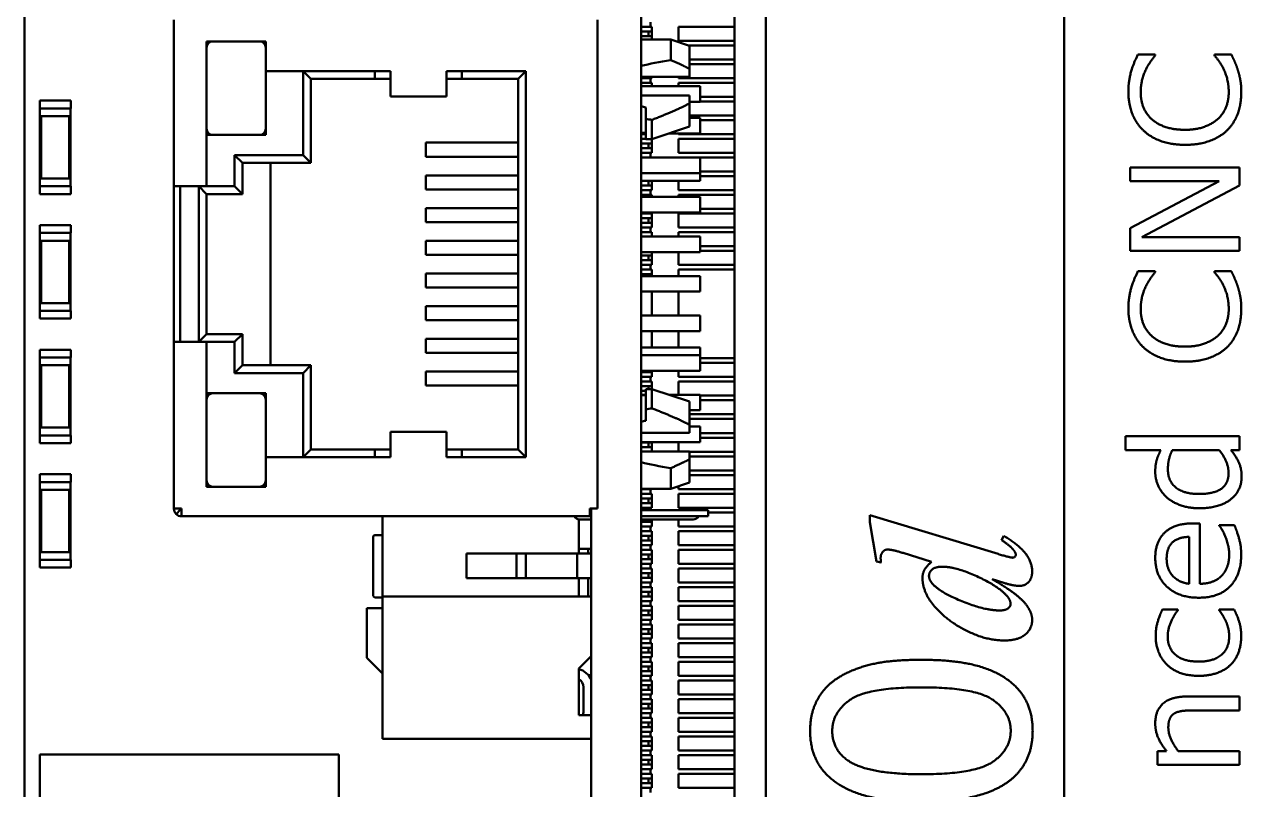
# Model space of a CAD drawing. Header units: millimetres. Extents: x 3118 to 4801, y 919 to 1849.
# Drawn here: x 3313.46 to 3352.54, y 1572.4 to 1596.98 of the extents above; entities that cross this region are included whole.
import ezdxf

# ---------------------------------------------------------------- set-up
doc = ezdxf.new("R2010")
doc.units = ezdxf.units.MM
doc.header["$LTSCALE"] = 1.8
doc.layers.add('외형선(ISO)', color=7, linetype='Continuous', lineweight=50)

msp = doc.modelspace()

# ---------------------------------------------------------------- linework, layer by layer
at = {"layer": '외형선(ISO)'}
for p, q in [((3336.26, 1642.327), (3336.26, 1548.727)), ((3333.26, 1640.527), (3333.26, 1550.527)), ((3313.46, 1639.527), (3313.46, 1551.527)), ((3337.26, 1639.227), (3337.26, 1551.827)), ((3346.845, 1551.827), (3346.845, 1639.227)), ((3318.26, 1597.127), (3318.26, 1591.777)), ((3331.86, 1597.127), (3331.86, 1581.427)), ((3333.56, 1596.902), (3333.26, 1596.902)), ((3333.56, 1597.052), (3333.56, 1596.902)), ((3333.61, 1596.902), (3333.56, 1596.902)), ((3333.61, 1596.902), (3333.61, 1596.492)), ((3334.46, 1596.902), (3334.46, 1596.452)), ((3336.26, 1596.902), (3334.46, 1596.902)), ((3333.498, 1596.752), (3333.26, 1596.752)), ((3333.498, 1596.602), (3333.26, 1596.602)), ((3334.21, 1596.492), (3333.26, 1596.492)), ((3333.61, 1596.752), (3333.498, 1596.752)), ((3333.498, 1596.752), (3333.498, 1596.602)), ((3333.61, 1596.602), (3333.498, 1596.602)), ((3334.21, 1595.831), (3334.21, 1596.492)), ((3334.81, 1596.292), (3334.21, 1596.492)), ((3319.31, 1591.777), (3319.31, 1596.427)), ((3319.31, 1596.427), (3321.21, 1596.427)), ((3321.21, 1596.427), (3321.21, 1595.477)), ((3336.26, 1596.452), (3334.46, 1596.452)), ((3336.26, 1596.302), (3334.78, 1596.302)), ((3334.81, 1595.548), (3334.81, 1596.292)), ((3336.26, 1595.852), (3334.81, 1595.852)), ((3349.764, 1596.01), (3349.213, 1596.01)), ((3349.764, 1595.976), (3349.764, 1596.01)), ((3351.667, 1596.01), (3351.667, 1595.976)), ((3352.213, 1596.01), (3351.667, 1596.01)), ((3325.21, 1595.477), (3321.21, 1595.477)), ((3321.21, 1593.427), (3321.21, 1595.477)), ((3322.41, 1592.777), (3322.41, 1595.477)), ((3322.66, 1595.227), (3322.41, 1595.477)), ((3324.71, 1595.477), (3324.71, 1595.227)), ((3325.21, 1595.231), (3325.21, 1595.477)), ((3329.56, 1595.477), (3327.01, 1595.477)), ((3327.01, 1595.231), (3327.01, 1595.477)), ((3327.51, 1595.227), (3327.51, 1595.477)), ((3329.31, 1595.227), (3329.56, 1595.477)), ((3329.56, 1583.077), (3329.56, 1595.477)), ((3336.26, 1595.702), (3334.81, 1595.702)), ((3334.81, 1595.548), (3334.81, 1595.292)), ((3324.71, 1595.227), (3322.66, 1595.227)), ((3322.66, 1595.227), (3322.66, 1592.527)), ((3324.71, 1595.227), (3325.21, 1595.227)), ((3325.21, 1595.231), (3325.21, 1594.668)), ((3327.01, 1595.231), (3327.01, 1594.668)), ((3327.01, 1595.227), (3327.51, 1595.227)), ((3329.31, 1595.227), (3327.51, 1595.227)), ((3329.31, 1583.327), (3329.31, 1595.227)), ((3333.26, 1595.292), (3334.81, 1595.292)), ((3333.56, 1595.252), (3333.26, 1595.252)), ((3333.56, 1595.102), (3333.26, 1595.102)), ((3335.16, 1594.992), (3333.26, 1594.992)), ((3333.61, 1595.252), (3333.56, 1595.252)), ((3333.56, 1595.252), (3333.56, 1595.102)), ((3333.61, 1595.102), (3333.56, 1595.102)), ((3333.61, 1595.292), (3333.61, 1595.252)), ((3333.61, 1595.102), (3333.61, 1594.992)), ((3334.46, 1595.292), (3334.46, 1595.252)), ((3336.26, 1595.252), (3334.46, 1595.252)), ((3334.46, 1595.102), (3334.46, 1594.992)), ((3336.26, 1595.102), (3334.46, 1595.102)), ((3335.16, 1594.492), (3335.16, 1594.992)), ((3325.21, 1594.661), (3325.21, 1594.668)), ((3325.21, 1594.661), (3327.01, 1594.661)), ((3327.01, 1594.661), (3327.01, 1594.668)), ((3334.81, 1594.692), (3333.26, 1594.692)), ((3334.81, 1594.692), (3334.81, 1594.436)), ((3336.26, 1594.652), (3335.16, 1594.652)), ((3314.947, 1594.527), (3313.952, 1594.527)), ((3313.952, 1594.527), (3313.952, 1594.277)), ((3313.952, 1594.277), (3314.947, 1594.277)), ((3313.96, 1594.277), (3313.96, 1591.777)), ((3314.94, 1594.277), (3314.94, 1591.777)), ((3314.947, 1594.527), (3314.947, 1594.277)), ((3333.41, 1593.939), (3333.41, 1594.308)), ((3335.16, 1594.492), (3334.81, 1594.492)), ((3334.81, 1593.692), (3334.81, 1594.436)), ((3336.26, 1594.502), (3335.16, 1594.502)), ((3314, 1594.027), (3314.9, 1594.027)), ((3314, 1593.277), (3314, 1594.027)), ((3314.9, 1593.277), (3314.9, 1594.027)), ((3333.41, 1593.939), (3333.41, 1593.292)), ((3333.61, 1593.911), (3333.61, 1593.292)), ((3336.26, 1594.052), (3334.81, 1594.052)), ((3335.16, 1593.972), (3334.81, 1593.972)), ((3335.16, 1593.972), (3335.16, 1593.472)), ((3336.26, 1593.902), (3335.16, 1593.902)), ((3319.31, 1593.427), (3321.21, 1593.427)), ((3333.41, 1593.492), (3333.26, 1593.492)), ((3333.41, 1593.472), (3333.26, 1593.472)), ((3333.41, 1593.452), (3333.26, 1593.452)), ((3334.81, 1593.692), (3333.61, 1593.292)), ((3335.16, 1593.472), (3334.15, 1593.472)), ((3334.46, 1593.472), (3334.46, 1593.452)), ((3336.26, 1593.452), (3334.46, 1593.452)), ((3314, 1593.277), (3314, 1592.777)), ((3314.9, 1593.277), (3314.9, 1592.777)), ((3326.352, 1593.177), (3326.352, 1592.727)), ((3328.977, 1593.177), (3326.352, 1593.177)), ((3328.977, 1593.177), (3329.31, 1593.177)), ((3333.41, 1593.302), (3333.26, 1593.302)), ((3333.498, 1593.152), (3333.26, 1593.152)), ((3333.498, 1593.002), (3333.26, 1593.002)), ((3333.61, 1593.292), (3333.41, 1593.292)), ((3333.61, 1593.152), (3333.498, 1593.152)), ((3333.498, 1593.152), (3333.498, 1593.002)), ((3333.61, 1593.002), (3333.498, 1593.002)), ((3333.61, 1593.292), (3333.61, 1592.852)), ((3334.46, 1593.302), (3334.46, 1592.852)), ((3336.26, 1593.302), (3334.46, 1593.302)), ((3314, 1592.027), (3314, 1592.777)), ((3314.9, 1592.027), (3314.9, 1592.777)), ((3320.21, 1591.777), (3320.21, 1592.777)), ((3320.21, 1592.777), (3322.41, 1592.777)), ((3320.21, 1592.777), (3320.46, 1592.527)), ((3322.66, 1592.527), (3322.41, 1592.777)), ((3328.977, 1592.727), (3326.352, 1592.727)), ((3328.977, 1592.727), (3329.31, 1592.727)), ((3333.56, 1592.852), (3333.26, 1592.852)), ((3335.16, 1592.702), (3333.26, 1592.702)), ((3333.61, 1592.852), (3333.56, 1592.852)), ((3333.56, 1592.852), (3333.56, 1592.702)), ((3336.26, 1592.852), (3334.46, 1592.852)), ((3336.26, 1592.702), (3335.16, 1592.702)), ((3335.16, 1592.702), (3335.16, 1592.202)), ((3322.66, 1592.527), (3320.46, 1592.527)), ((3320.46, 1592.527), (3320.46, 1591.527)), ((3321.36, 1592.527), (3321.36, 1586.027)), ((3335.16, 1592.202), (3333.26, 1592.202)), ((3336.26, 1592.252), (3335.16, 1592.252)), ((3335.16, 1591.952), (3335.16, 1592.202)), ((3348.967, 1592.376), (3348.967, 1591.942)), ((3352.467, 1592.376), (3348.967, 1592.376)), ((3352.467, 1591.802), (3352.467, 1592.376)), ((3314, 1592.027), (3314.9, 1592.027)), ((3326.352, 1592.127), (3326.352, 1591.677)), ((3328.977, 1592.127), (3326.352, 1592.127)), ((3328.977, 1592.127), (3329.31, 1592.127)), ((3335.16, 1591.952), (3333.26, 1591.952)), ((3333.498, 1591.802), (3333.26, 1591.802)), ((3333.498, 1591.952), (3333.498, 1591.802)), ((3333.61, 1591.802), (3333.498, 1591.802)), ((3333.61, 1591.952), (3333.61, 1591.652)), ((3334.46, 1591.952), (3334.46, 1591.652)), ((3336.26, 1592.102), (3335.16, 1592.102)), ((3351.824, 1591.942), (3348.967, 1590.427)), ((3348.967, 1591.942), (3351.824, 1591.942)), ((3349.336, 1590.142), (3352.467, 1591.802)), ((3314.947, 1591.777), (3313.952, 1591.777)), ((3313.952, 1591.777), (3313.952, 1591.527)), ((3313.952, 1591.527), (3314.947, 1591.527)), ((3314.947, 1591.777), (3314.947, 1591.527)), ((3318.26, 1591.777), (3318.26, 1586.777)), ((3318.51, 1591.777), (3318.26, 1591.777)), ((3318.46, 1591.777), (3318.46, 1586.777)), ((3318.46, 1586.777), (3318.46, 1591.777)), ((3319.31, 1591.777), (3318.51, 1591.777)), ((3319.06, 1586.777), (3319.06, 1591.777)), ((3319.06, 1591.777), (3319.31, 1591.527)), ((3319.31, 1591.777), (3320.21, 1591.777)), ((3320.46, 1591.527), (3319.31, 1591.527)), ((3319.31, 1591.527), (3319.31, 1587.027)), ((3320.21, 1591.777), (3320.46, 1591.527)), ((3328.977, 1591.677), (3326.352, 1591.677)), ((3328.977, 1591.677), (3329.31, 1591.677)), ((3333.56, 1591.652), (3333.26, 1591.652)), ((3333.56, 1591.502), (3333.26, 1591.502)), ((3335.16, 1591.432), (3333.26, 1591.432)), ((3333.61, 1591.652), (3333.56, 1591.652)), ((3333.56, 1591.652), (3333.56, 1591.502)), ((3333.61, 1591.502), (3333.56, 1591.502)), ((3333.61, 1591.502), (3333.61, 1591.432)), ((3336.26, 1591.652), (3334.46, 1591.652)), ((3334.46, 1591.502), (3334.46, 1591.432)), ((3336.26, 1591.502), (3334.46, 1591.502)), ((3335.16, 1591.432), (3335.16, 1590.932)), ((3326.352, 1591.077), (3326.352, 1590.627)), ((3328.977, 1591.077), (3326.352, 1591.077)), ((3328.977, 1591.077), (3329.31, 1591.077)), ((3336.26, 1591.052), (3335.16, 1591.052)), ((3335.16, 1590.932), (3333.26, 1590.932)), ((3333.56, 1590.902), (3333.26, 1590.902)), ((3333.498, 1590.752), (3333.26, 1590.752)), ((3333.61, 1590.752), (3333.498, 1590.752)), ((3333.498, 1590.752), (3333.498, 1590.602)), ((3333.56, 1590.932), (3333.56, 1590.902)), ((3333.61, 1590.902), (3333.56, 1590.902)), ((3333.61, 1590.902), (3333.61, 1590.452)), ((3334.46, 1590.902), (3334.46, 1590.452)), ((3336.26, 1590.902), (3334.46, 1590.902)), ((3314.947, 1590.527), (3313.952, 1590.527)), ((3313.952, 1590.277), (3313.952, 1590.527)), ((3313.952, 1590.277), (3314.947, 1590.277)), ((3313.96, 1587.777), (3313.96, 1590.277)), ((3314.94, 1587.777), (3314.94, 1590.277)), ((3314.947, 1590.277), (3314.947, 1590.527)), ((3328.977, 1590.627), (3326.352, 1590.627)), ((3328.977, 1590.627), (3329.31, 1590.627)), ((3333.498, 1590.602), (3333.26, 1590.602)), ((3333.56, 1590.452), (3333.26, 1590.452)), ((3333.56, 1590.302), (3333.26, 1590.302)), ((3333.61, 1590.602), (3333.498, 1590.602)), ((3333.61, 1590.452), (3333.56, 1590.452)), ((3333.56, 1590.452), (3333.56, 1590.302)), ((3333.61, 1590.302), (3333.56, 1590.302)), ((3333.61, 1590.302), (3333.61, 1590.162)), ((3336.26, 1590.452), (3334.46, 1590.452)), ((3334.46, 1590.302), (3334.46, 1590.162)), ((3336.26, 1590.302), (3334.46, 1590.302)), ((3348.967, 1590.427), (3348.967, 1589.707)), ((3314.9, 1590.027), (3314, 1590.027)), ((3314, 1590.027), (3314, 1589.277)), ((3314.9, 1590.027), (3314.9, 1589.277)), ((3326.352, 1590.027), (3326.352, 1589.577)), ((3328.977, 1590.027), (3326.352, 1590.027)), ((3328.977, 1590.027), (3329.31, 1590.027)), ((3335.16, 1590.162), (3333.26, 1590.162)), ((3335.16, 1590.162), (3335.16, 1589.662)), ((3336.26, 1589.852), (3335.16, 1589.852)), ((3352.467, 1590.142), (3349.336, 1590.142)), ((3352.467, 1589.707), (3352.467, 1590.142)), ((3328.977, 1589.577), (3326.352, 1589.577)), ((3328.977, 1589.577), (3329.31, 1589.577)), ((3335.16, 1589.662), (3333.26, 1589.662)), ((3333.498, 1589.552), (3333.26, 1589.552)), ((3333.61, 1589.552), (3333.498, 1589.552)), ((3333.498, 1589.552), (3333.498, 1589.402)), ((3333.61, 1589.662), (3333.61, 1589.252)), ((3334.46, 1589.662), (3334.46, 1589.252)), ((3336.26, 1589.702), (3335.16, 1589.702)), ((3348.967, 1589.707), (3352.467, 1589.707)), ((3314, 1588.777), (3314, 1589.277)), ((3314.9, 1588.777), (3314.9, 1589.277)), ((3333.498, 1589.402), (3333.26, 1589.402)), ((3333.56, 1589.252), (3333.26, 1589.252)), ((3333.56, 1589.102), (3333.26, 1589.102)), ((3333.61, 1589.402), (3333.498, 1589.402)), ((3333.61, 1589.252), (3333.56, 1589.252)), ((3333.56, 1589.252), (3333.56, 1589.102)), ((3333.61, 1589.102), (3333.56, 1589.102)), ((3333.61, 1589.102), (3333.61, 1588.892)), ((3336.26, 1589.252), (3334.46, 1589.252)), ((3334.46, 1589.102), (3334.46, 1588.892)), ((3336.26, 1589.102), (3334.46, 1589.102)), ((3314, 1588.777), (3314, 1588.027)), ((3314.9, 1588.777), (3314.9, 1588.027)), ((3326.352, 1588.977), (3328.977, 1588.977)), ((3326.352, 1588.977), (3326.352, 1588.527)), ((3329.31, 1588.977), (3328.977, 1588.977)), ((3333.498, 1588.952), (3333.26, 1588.952)), ((3335.16, 1588.892), (3333.26, 1588.892)), ((3333.61, 1588.952), (3333.498, 1588.952)), ((3333.498, 1588.952), (3333.498, 1588.892)), ((3335.16, 1588.892), (3335.16, 1588.392)), ((3349.764, 1589.047), (3349.213, 1589.047)), ((3349.764, 1589.013), (3349.764, 1589.047)), ((3351.667, 1589.047), (3351.667, 1589.013)), ((3352.213, 1589.047), (3351.667, 1589.047)), ((3326.352, 1588.527), (3328.977, 1588.527)), ((3329.31, 1588.527), (3328.977, 1588.527)), ((3335.16, 1588.392), (3333.26, 1588.392)), ((3333.61, 1588.392), (3333.61, 1587.622)), ((3334.46, 1588.392), (3334.46, 1587.622)), ((3314.9, 1588.027), (3314, 1588.027)), ((3326.352, 1587.927), (3328.977, 1587.927)), ((3326.352, 1587.927), (3326.352, 1587.477)), ((3329.31, 1587.927), (3328.977, 1587.927)), ((3314.947, 1587.777), (3313.952, 1587.777)), ((3313.952, 1587.527), (3313.952, 1587.777)), ((3313.952, 1587.527), (3314.947, 1587.527)), ((3314.947, 1587.527), (3314.947, 1587.777)), ((3335.16, 1587.622), (3333.26, 1587.622)), ((3335.16, 1587.622), (3335.16, 1587.122)), ((3326.352, 1587.477), (3328.977, 1587.477)), ((3329.31, 1587.477), (3328.977, 1587.477)), ((3335.16, 1587.122), (3333.26, 1587.122)), ((3333.61, 1587.122), (3333.61, 1586.602)), ((3334.46, 1587.122), (3334.46, 1586.602)), ((3318.26, 1586.777), (3318.51, 1586.777)), ((3318.26, 1586.777), (3318.26, 1581.427)), ((3318.51, 1586.777), (3319.31, 1586.777)), ((3319.06, 1586.777), (3319.31, 1587.027)), ((3319.31, 1587.027), (3320.46, 1587.027)), ((3319.31, 1586.777), (3319.31, 1582.127)), ((3320.21, 1586.777), (3319.31, 1586.777)), ((3320.21, 1586.777), (3320.46, 1587.027)), ((3320.21, 1585.777), (3320.21, 1586.777)), ((3320.46, 1587.027), (3320.46, 1586.027)), ((3326.352, 1586.877), (3326.352, 1586.427)), ((3326.352, 1586.877), (3328.977, 1586.877)), ((3329.31, 1586.877), (3328.977, 1586.877)), ((3314.947, 1586.527), (3313.952, 1586.527)), ((3313.952, 1586.277), (3313.952, 1586.527)), ((3314.947, 1586.277), (3314.947, 1586.527)), ((3326.352, 1586.427), (3328.977, 1586.427)), ((3329.31, 1586.427), (3328.977, 1586.427)), ((3335.16, 1586.602), (3333.26, 1586.602)), ((3335.16, 1586.352), (3333.26, 1586.352)), ((3335.16, 1586.602), (3335.16, 1586.352)), ((3335.16, 1586.352), (3335.16, 1585.852)), ((3313.952, 1586.277), (3314.947, 1586.277)), ((3313.96, 1583.777), (3313.96, 1586.277)), ((3314.9, 1586.027), (3314, 1586.027)), ((3314, 1586.027), (3314, 1585.277)), ((3314.9, 1586.027), (3314.9, 1585.277)), ((3314.94, 1583.777), (3314.94, 1586.277)), ((3320.21, 1585.777), (3320.46, 1586.027)), ((3320.46, 1586.027), (3322.66, 1586.027)), ((3322.66, 1586.027), (3322.41, 1585.777)), ((3322.66, 1586.027), (3322.66, 1583.327)), ((3336.26, 1586.252), (3335.16, 1586.252)), ((3336.26, 1586.102), (3335.16, 1586.102)), ((3322.41, 1585.777), (3320.21, 1585.777)), ((3322.41, 1583.077), (3322.41, 1585.777)), ((3326.352, 1585.827), (3326.352, 1585.377)), ((3326.352, 1585.827), (3328.977, 1585.827)), ((3329.31, 1585.827), (3328.977, 1585.827)), ((3335.16, 1585.852), (3333.26, 1585.852)), ((3333.498, 1585.802), (3333.26, 1585.802)), ((3333.56, 1585.652), (3333.26, 1585.652)), ((3333.498, 1585.852), (3333.498, 1585.802)), ((3333.61, 1585.802), (3333.498, 1585.802)), ((3333.61, 1585.652), (3333.56, 1585.652)), ((3333.56, 1585.652), (3333.56, 1585.502)), ((3333.61, 1585.852), (3333.61, 1585.652)), ((3334.46, 1585.852), (3334.46, 1585.652)), ((3336.26, 1585.652), (3334.46, 1585.652)), ((3314, 1584.777), (3314, 1585.277)), ((3314.9, 1584.777), (3314.9, 1585.277)), ((3326.352, 1585.377), (3328.977, 1585.377)), ((3329.31, 1585.377), (3328.977, 1585.377)), ((3333.56, 1585.502), (3333.26, 1585.502)), ((3333.498, 1585.352), (3333.26, 1585.352)), ((3333.41, 1585.202), (3333.26, 1585.202)), ((3333.41, 1584.615), (3333.41, 1585.262)), ((3333.41, 1585.262), (3333.61, 1585.262)), ((3333.61, 1585.352), (3333.498, 1585.352)), ((3333.498, 1585.352), (3333.498, 1585.262)), ((3333.61, 1585.502), (3333.56, 1585.502)), ((3333.61, 1585.502), (3333.61, 1585.262)), ((3333.61, 1584.643), (3333.61, 1585.262)), ((3334.81, 1584.862), (3333.61, 1585.262)), ((3334.46, 1585.502), (3334.46, 1585.082)), ((3336.26, 1585.502), (3334.46, 1585.502)), ((3314, 1584.777), (3314, 1584.027)), ((3314.9, 1584.777), (3314.9, 1584.027)), ((3319.31, 1585.127), (3321.21, 1585.127)), ((3321.21, 1585.127), (3321.21, 1583.077)), ((3333.41, 1585.082), (3333.26, 1585.082)), ((3333.41, 1585.062), (3333.26, 1585.062)), ((3335.16, 1585.082), (3334.15, 1585.082)), ((3334.81, 1584.862), (3334.81, 1584.118)), ((3335.16, 1585.082), (3335.16, 1584.582)), ((3336.26, 1585.052), (3335.16, 1585.052)), ((3336.26, 1584.902), (3335.16, 1584.902)), ((3333.41, 1584.615), (3333.41, 1584.247)), ((3335.16, 1584.582), (3334.81, 1584.582)), ((3336.26, 1584.452), (3334.81, 1584.452)), ((3314.9, 1584.027), (3314, 1584.027)), ((3336.26, 1584.302), (3334.81, 1584.302)), ((3334.81, 1583.862), (3334.81, 1584.118)), ((3335.16, 1584.062), (3334.81, 1584.062)), ((3335.16, 1584.062), (3335.16, 1583.562)), ((3314.947, 1583.777), (3313.952, 1583.777)), ((3313.952, 1583.527), (3313.952, 1583.777)), ((3314.947, 1583.527), (3314.947, 1583.777)), ((3325.21, 1583.886), (3325.21, 1583.894)), ((3325.21, 1583.894), (3327.01, 1583.894)), ((3325.21, 1583.886), (3325.21, 1583.323)), ((3327.01, 1583.886), (3327.01, 1583.894)), ((3327.01, 1583.886), (3327.01, 1583.323)), ((3333.26, 1583.862), (3334.81, 1583.862)), ((3336.26, 1583.852), (3335.16, 1583.852)), ((3336.26, 1583.702), (3335.16, 1583.702)), ((3348.81, 1583.747), (3348.81, 1583.304)), ((3352.467, 1583.747), (3348.81, 1583.747)), ((3352.467, 1583.304), (3352.467, 1583.747)), ((3313.952, 1583.527), (3314.947, 1583.527)), ((3322.66, 1583.327), (3322.41, 1583.077)), ((3322.66, 1583.327), (3324.71, 1583.327)), ((3324.71, 1583.077), (3324.71, 1583.327)), ((3325.21, 1583.327), (3324.71, 1583.327)), ((3325.21, 1583.077), (3325.21, 1583.323)), ((3327.51, 1583.327), (3327.01, 1583.327)), ((3327.01, 1583.077), (3327.01, 1583.323)), ((3327.51, 1583.327), (3329.31, 1583.327)), ((3327.51, 1583.327), (3327.51, 1583.077)), ((3329.31, 1583.327), (3329.56, 1583.077)), ((3335.16, 1583.562), (3333.26, 1583.562)), ((3333.498, 1583.552), (3333.26, 1583.552)), ((3333.498, 1583.402), (3333.26, 1583.402)), ((3334.81, 1583.262), (3333.26, 1583.262)), ((3333.61, 1583.552), (3333.498, 1583.552)), ((3333.498, 1583.552), (3333.498, 1583.402)), ((3333.61, 1583.402), (3333.498, 1583.402)), ((3333.61, 1583.562), (3333.61, 1583.262)), ((3334.46, 1583.562), (3334.46, 1583.262)), ((3334.81, 1583.006), (3334.81, 1583.262)), ((3336.26, 1583.252), (3334.81, 1583.252)), ((3348.81, 1583.304), (3349.947, 1583.304)), ((3350.313, 1583.304), (3351.821, 1583.304)), ((3352.193, 1583.304), (3352.467, 1583.304)), ((3321.21, 1583.077), (3325.21, 1583.077)), ((3321.21, 1582.127), (3321.21, 1583.077)), ((3327.01, 1583.077), (3329.56, 1583.077)), ((3336.26, 1583.102), (3334.81, 1583.102)), ((3334.81, 1583.006), (3334.81, 1582.262)), ((3314.947, 1582.527), (3313.952, 1582.527)), ((3313.952, 1582.277), (3313.952, 1582.527)), ((3314.947, 1582.277), (3314.947, 1582.527)), ((3334.21, 1582.723), (3334.21, 1582.062)), ((3336.26, 1582.652), (3334.81, 1582.652)), ((3336.26, 1582.502), (3334.81, 1582.502)), ((3313.952, 1582.277), (3314.947, 1582.277)), ((3313.96, 1579.777), (3313.96, 1582.277)), ((3314.94, 1579.777), (3314.94, 1582.277)), ((3319.31, 1582.127), (3321.21, 1582.127)), ((3334.21, 1582.062), (3333.26, 1582.062)), ((3333.56, 1582.052), (3333.26, 1582.052)), ((3333.61, 1582.052), (3333.56, 1582.052)), ((3333.56, 1582.052), (3333.56, 1581.902)), ((3333.61, 1582.062), (3333.61, 1582.052)), ((3334.81, 1582.262), (3334.21, 1582.062)), ((3334.46, 1582.146), (3334.46, 1582.052)), ((3336.26, 1582.052), (3334.46, 1582.052)), ((3314.9, 1582.027), (3314, 1582.027)), ((3314, 1582.027), (3314, 1581.277)), ((3314.9, 1582.027), (3314.9, 1581.277)), ((3333.56, 1581.902), (3333.26, 1581.902)), ((3333.498, 1581.752), (3333.26, 1581.752)), ((3333.61, 1581.752), (3333.498, 1581.752)), ((3333.498, 1581.752), (3333.498, 1581.602)), ((3333.61, 1581.902), (3333.56, 1581.902)), ((3333.61, 1581.902), (3333.61, 1581.452)), ((3334.46, 1581.902), (3334.46, 1581.452)), ((3336.26, 1581.902), (3334.46, 1581.902)), ((3314, 1580.777), (3314, 1581.277)), ((3314.9, 1580.777), (3314.9, 1581.277)), ((3318.51, 1581.427), (3318.26, 1581.427)), ((3318.474, 1581.392), (3318.333, 1581.25)), ((3318.51, 1581.427), (3318.51, 1581.177)), ((3331.61, 1581.177), (3331.61, 1581.427)), ((3331.86, 1581.427), (3331.61, 1581.427)), ((3331.66, 1550.527), (3331.66, 1581.427)), ((3333.498, 1581.602), (3333.26, 1581.602)), ((3333.56, 1581.452), (3333.26, 1581.452)), ((3333.26, 1581.377), (3334.81, 1581.377)), ((3333.61, 1581.602), (3333.498, 1581.602)), ((3333.61, 1581.452), (3333.56, 1581.452)), ((3333.56, 1581.452), (3333.56, 1581.377)), ((3336.26, 1581.452), (3334.46, 1581.452)), ((3335.41, 1581.377), (3334.81, 1581.377)), ((3335.41, 1581.377), (3335.41, 1581.177)), ((3336.26, 1581.302), (3335.41, 1581.302)), ((3331.61, 1581.177), (3318.51, 1581.177)), ((3324.96, 1581.177), (3324.96, 1578.597)), ((3331.26, 1581.079), (3331.26, 1579.987)), ((3331.283, 1581.077), (3331.41, 1581.077)), ((3331.66, 1581.077), (3331.41, 1581.077)), ((3331.61, 1581.177), (3331.66, 1581.177)), ((3333.26, 1581.177), (3334.81, 1581.177)), ((3334.81, 1581.077), (3333.26, 1581.077)), ((3333.498, 1581.002), (3333.26, 1581.002)), ((3333.498, 1581.077), (3333.498, 1581.002)), ((3333.61, 1581.002), (3333.498, 1581.002)), ((3333.61, 1581.077), (3333.61, 1580.852)), ((3334.46, 1581.077), (3334.46, 1580.852)), ((3335.41, 1581.177), (3334.81, 1581.177)), ((3334.81, 1581.077), (3334.936, 1581.077)), ((3340.6, 1581.216), (3340.6, 1580.988)), ((3344.722, 1579.966), (3340.6, 1581.216)), ((3340.6, 1580.988), (3340.82, 1579.721)), ((3351.198, 1580.947), (3350.958, 1580.947)), ((3351.198, 1579.01), (3351.198, 1580.947)), ((3351.824, 1580.896), (3351.824, 1580.873)), ((3352.307, 1580.896), (3351.824, 1580.896)), ((3314, 1580.777), (3314, 1580.027)), ((3314.9, 1580.777), (3314.9, 1580.027)), ((3324.66, 1580.522), (3324.66, 1578.622)), ((3324.71, 1580.572), (3324.96, 1580.572)), ((3333.56, 1580.852), (3333.26, 1580.852)), ((3333.56, 1580.702), (3333.26, 1580.702)), ((3333.498, 1580.552), (3333.26, 1580.552)), ((3333.61, 1580.552), (3333.498, 1580.552)), ((3333.498, 1580.552), (3333.498, 1580.402)), ((3333.61, 1580.852), (3333.56, 1580.852)), ((3333.56, 1580.852), (3333.56, 1580.702)), ((3333.61, 1580.702), (3333.56, 1580.702)), ((3333.61, 1580.702), (3333.61, 1580.252)), ((3336.26, 1580.852), (3334.46, 1580.852)), ((3334.46, 1580.702), (3334.46, 1580.252)), ((3336.26, 1580.702), (3334.46, 1580.702)), ((3344.905, 1580.546), (3344.836, 1580.412)), ((3350.861, 1580.516), (3350.861, 1579.01)), ((3331.26, 1580.137), (3331.66, 1580.137)), ((3331.56, 1579.987), (3331.56, 1580.137)), ((3333.498, 1580.402), (3333.26, 1580.402)), ((3333.56, 1580.252), (3333.26, 1580.252)), ((3333.56, 1580.102), (3333.26, 1580.102)), ((3333.61, 1580.402), (3333.498, 1580.402)), ((3333.61, 1580.252), (3333.56, 1580.252)), ((3333.56, 1580.252), (3333.56, 1580.102)), ((3333.61, 1580.102), (3333.56, 1580.102)), ((3333.61, 1580.102), (3333.61, 1579.652)), ((3336.26, 1580.252), (3334.46, 1580.252)), ((3334.46, 1580.102), (3334.46, 1579.652)), ((3336.26, 1580.102), (3334.46, 1580.102)), ((3314.947, 1579.777), (3313.952, 1579.777)), ((3313.952, 1579.527), (3313.952, 1579.777)), ((3314.9, 1580.027), (3314, 1580.027)), ((3314.947, 1579.527), (3314.947, 1579.777)), ((3327.66, 1579.987), (3327.76, 1579.987)), ((3327.66, 1579.987), (3327.66, 1579.187)), ((3329.26, 1579.987), (3327.76, 1579.987)), ((3329.26, 1579.987), (3329.26, 1579.187)), ((3329.56, 1579.987), (3329.26, 1579.987)), ((3329.56, 1579.987), (3330.31, 1579.987)), ((3329.56, 1579.987), (3329.56, 1579.187)), ((3331.21, 1579.987), (3330.31, 1579.987)), ((3331.21, 1579.987), (3331.66, 1579.987)), ((3331.21, 1579.987), (3331.21, 1579.187)), ((3333.498, 1579.952), (3333.26, 1579.952)), ((3333.498, 1579.802), (3333.26, 1579.802)), ((3333.61, 1579.952), (3333.498, 1579.952)), ((3333.498, 1579.952), (3333.498, 1579.802)), ((3333.61, 1579.802), (3333.498, 1579.802)), ((3340.82, 1579.721), (3340.963, 1579.689)), ((3341.67, 1579.999), (3342.585, 1579.713)), ((3313.952, 1579.527), (3314.947, 1579.527)), ((3333.56, 1579.652), (3333.26, 1579.652)), ((3333.56, 1579.502), (3333.26, 1579.502)), ((3333.498, 1579.352), (3333.26, 1579.352)), ((3333.61, 1579.352), (3333.498, 1579.352)), ((3333.498, 1579.352), (3333.498, 1579.202)), ((3333.61, 1579.652), (3333.56, 1579.652)), ((3333.56, 1579.652), (3333.56, 1579.502)), ((3333.61, 1579.502), (3333.56, 1579.502)), ((3333.61, 1579.502), (3333.61, 1579.052)), ((3336.26, 1579.652), (3334.46, 1579.652)), ((3334.46, 1579.502), (3334.46, 1579.052)), ((3336.26, 1579.502), (3334.46, 1579.502)), ((3327.66, 1579.187), (3327.76, 1579.187)), ((3327.76, 1579.187), (3329.26, 1579.187)), ((3329.26, 1579.187), (3329.56, 1579.187)), ((3329.56, 1579.187), (3330.31, 1579.187)), ((3331.21, 1579.187), (3330.31, 1579.187)), ((3331.66, 1579.187), (3331.21, 1579.187)), ((3331.26, 1579.187), (3331.26, 1578.597)), ((3331.56, 1578.622), (3331.56, 1579.187)), ((3333.498, 1579.202), (3333.26, 1579.202)), ((3333.56, 1579.052), (3333.26, 1579.052)), ((3333.61, 1579.202), (3333.498, 1579.202)), ((3333.61, 1579.052), (3333.56, 1579.052)), ((3333.56, 1579.052), (3333.56, 1578.902)), ((3336.26, 1579.052), (3334.46, 1579.052)), ((3344.534, 1579.153), (3344.909, 1579.035)), ((3324.96, 1578.572), (3324.71, 1578.572)), ((3331.66, 1578.597), (3324.96, 1578.597)), ((3324.96, 1574.027), (3324.96, 1578.597)), ((3333.56, 1578.902), (3333.26, 1578.902)), ((3333.498, 1578.752), (3333.26, 1578.752)), ((3333.498, 1578.602), (3333.26, 1578.602)), ((3333.61, 1578.752), (3333.498, 1578.752)), ((3333.498, 1578.752), (3333.498, 1578.602)), ((3333.61, 1578.602), (3333.498, 1578.602)), ((3333.61, 1578.902), (3333.56, 1578.902)), ((3333.61, 1578.902), (3333.61, 1578.452)), ((3334.46, 1578.902), (3334.46, 1578.452)), ((3336.26, 1578.902), (3334.46, 1578.902)), ((3324.46, 1578.227), (3324.96, 1578.227)), ((3324.46, 1578.227), (3324.46, 1576.627)), ((3333.56, 1578.452), (3333.26, 1578.452)), ((3333.56, 1578.302), (3333.26, 1578.302)), ((3333.498, 1578.152), (3333.26, 1578.152)), ((3333.61, 1578.152), (3333.498, 1578.152)), ((3333.498, 1578.152), (3333.498, 1578.002)), ((3333.61, 1578.452), (3333.56, 1578.452)), ((3333.56, 1578.452), (3333.56, 1578.302)), ((3333.61, 1578.302), (3333.56, 1578.302)), ((3333.61, 1578.302), (3333.61, 1577.852)), ((3336.26, 1578.452), (3334.46, 1578.452)), ((3334.46, 1578.302), (3334.46, 1577.852)), ((3336.26, 1578.302), (3334.46, 1578.302)), ((3350.49, 1578.182), (3349.998, 1578.182)), ((3350.49, 1578.159), (3350.49, 1578.182)), ((3351.818, 1578.182), (3351.818, 1578.159)), ((3352.304, 1578.182), (3351.818, 1578.182)), ((3333.498, 1578.002), (3333.26, 1578.002)), ((3333.56, 1577.852), (3333.26, 1577.852)), ((3333.61, 1578.002), (3333.498, 1578.002)), ((3333.61, 1577.852), (3333.56, 1577.852)), ((3333.56, 1577.852), (3333.56, 1577.702)), ((3336.26, 1577.852), (3334.46, 1577.852)), ((3333.56, 1577.702), (3333.26, 1577.702)), ((3333.498, 1577.552), (3333.26, 1577.552)), ((3333.498, 1577.402), (3333.26, 1577.402)), ((3333.61, 1577.552), (3333.498, 1577.552)), ((3333.498, 1577.552), (3333.498, 1577.402)), ((3333.61, 1577.402), (3333.498, 1577.402)), ((3333.61, 1577.702), (3333.56, 1577.702)), ((3333.61, 1577.702), (3333.61, 1577.252)), ((3334.46, 1577.702), (3334.46, 1577.252)), ((3336.26, 1577.702), (3334.46, 1577.702)), ((3333.56, 1577.252), (3333.26, 1577.252)), ((3333.56, 1577.102), (3333.26, 1577.102)), ((3333.498, 1576.952), (3333.26, 1576.952)), ((3333.61, 1576.952), (3333.498, 1576.952)), ((3333.498, 1576.952), (3333.498, 1576.802)), ((3333.61, 1577.252), (3333.56, 1577.252)), ((3333.56, 1577.252), (3333.56, 1577.102)), ((3333.61, 1577.102), (3333.56, 1577.102)), ((3333.61, 1577.102), (3333.61, 1576.652)), ((3336.26, 1577.252), (3334.46, 1577.252)), ((3334.46, 1577.102), (3334.46, 1576.652)), ((3336.26, 1577.102), (3334.46, 1577.102)), ((3324.46, 1576.627), (3324.96, 1576.127)), ((3331.26, 1576.287), (3331.66, 1576.687)), ((3333.498, 1576.802), (3333.26, 1576.802)), ((3333.56, 1576.652), (3333.26, 1576.652)), ((3333.61, 1576.802), (3333.498, 1576.802)), ((3333.61, 1576.652), (3333.56, 1576.652)), ((3333.56, 1576.652), (3333.56, 1576.502)), ((3336.26, 1576.652), (3334.46, 1576.652)), ((3331.26, 1576.287), (3331.26, 1574.787)), ((3333.56, 1576.502), (3333.26, 1576.502)), ((3333.498, 1576.352), (3333.26, 1576.352)), ((3333.498, 1576.202), (3333.26, 1576.202)), ((3333.61, 1576.352), (3333.498, 1576.352)), ((3333.498, 1576.352), (3333.498, 1576.202)), ((3333.61, 1576.202), (3333.498, 1576.202)), ((3333.61, 1576.502), (3333.56, 1576.502)), ((3333.61, 1576.502), (3333.61, 1576.052)), ((3334.46, 1576.502), (3334.46, 1576.052)), ((3336.26, 1576.502), (3334.46, 1576.502)), ((3331.565, 1576.077), (3331.66, 1576.077)), ((3333.56, 1576.052), (3333.26, 1576.052)), ((3333.56, 1575.902), (3333.26, 1575.902)), ((3333.61, 1576.052), (3333.56, 1576.052)), ((3333.56, 1576.052), (3333.56, 1575.902)), ((3333.61, 1575.902), (3333.56, 1575.902)), ((3333.61, 1575.902), (3333.61, 1575.452)), ((3336.26, 1576.052), (3334.46, 1576.052)), ((3334.46, 1575.902), (3334.46, 1575.452)), ((3336.26, 1575.902), (3334.46, 1575.902)), ((3331.41, 1574.887), (3331.41, 1575.687)), ((3333.498, 1575.752), (3333.26, 1575.752)), ((3333.498, 1575.602), (3333.26, 1575.602)), ((3333.56, 1575.452), (3333.26, 1575.452)), ((3333.61, 1575.752), (3333.498, 1575.752)), ((3333.498, 1575.752), (3333.498, 1575.602)), ((3333.61, 1575.602), (3333.498, 1575.602)), ((3333.61, 1575.452), (3333.56, 1575.452)), ((3333.56, 1575.452), (3333.56, 1575.302)), ((3336.26, 1575.452), (3334.46, 1575.452)), ((3352.467, 1575.387), (3350.761, 1575.387)), ((3352.467, 1574.944), (3352.467, 1575.387)), ((3333.56, 1575.302), (3333.26, 1575.302)), ((3333.498, 1575.152), (3333.26, 1575.152)), ((3333.498, 1575.002), (3333.26, 1575.002)), ((3333.61, 1575.152), (3333.498, 1575.152)), ((3333.498, 1575.152), (3333.498, 1575.002)), ((3333.61, 1575.002), (3333.498, 1575.002)), ((3333.61, 1575.302), (3333.56, 1575.302)), ((3333.61, 1575.302), (3333.61, 1574.852)), ((3334.46, 1575.302), (3334.46, 1574.852)), ((3336.26, 1575.302), (3334.46, 1575.302)), ((3331.26, 1574.787), (3331.66, 1574.787)), ((3333.56, 1574.852), (3333.26, 1574.852)), ((3333.56, 1574.702), (3333.26, 1574.702)), ((3333.61, 1574.852), (3333.56, 1574.852)), ((3333.56, 1574.852), (3333.56, 1574.702)), ((3333.61, 1574.702), (3333.56, 1574.702)), ((3333.61, 1574.702), (3333.61, 1574.252)), ((3336.26, 1574.852), (3334.46, 1574.852)), ((3334.46, 1574.702), (3334.46, 1574.252)), ((3336.26, 1574.702), (3334.46, 1574.702)), ((3350.97, 1574.944), (3352.467, 1574.944)), ((3333.498, 1574.552), (3333.26, 1574.552)), ((3333.498, 1574.402), (3333.26, 1574.402)), ((3333.56, 1574.252), (3333.26, 1574.252)), ((3333.61, 1574.552), (3333.498, 1574.552)), ((3333.498, 1574.552), (3333.498, 1574.402)), ((3333.61, 1574.402), (3333.498, 1574.402)), ((3333.61, 1574.252), (3333.56, 1574.252)), ((3333.56, 1574.252), (3333.56, 1574.102)), ((3336.26, 1574.252), (3334.46, 1574.252)), ((3324.96, 1574.027), (3331.66, 1574.027)), ((3333.56, 1574.102), (3333.26, 1574.102)), ((3333.498, 1573.952), (3333.26, 1573.952)), ((3333.61, 1573.952), (3333.498, 1573.952)), ((3333.498, 1573.952), (3333.498, 1573.802)), ((3333.61, 1574.102), (3333.56, 1574.102)), ((3333.61, 1574.102), (3333.61, 1573.652)), ((3334.46, 1574.102), (3334.46, 1573.652)), ((3336.26, 1574.102), (3334.46, 1574.102)), ((3313.96, 1573.527), (3313.96, 1560.527)), ((3323.56, 1573.527), (3313.96, 1573.527)), ((3323.56, 1560.527), (3323.56, 1573.527)), ((3333.498, 1573.802), (3333.26, 1573.802)), ((3333.56, 1573.652), (3333.26, 1573.652)), ((3333.56, 1573.502), (3333.26, 1573.502)), ((3333.61, 1573.802), (3333.498, 1573.802)), ((3333.61, 1573.652), (3333.56, 1573.652)), ((3333.56, 1573.652), (3333.56, 1573.502)), ((3333.61, 1573.502), (3333.56, 1573.502)), ((3333.61, 1573.502), (3333.61, 1573.052)), ((3336.26, 1573.652), (3334.46, 1573.652)), ((3334.46, 1573.502), (3334.46, 1573.052)), ((3336.26, 1573.502), (3334.46, 1573.502)), ((3349.841, 1573.636), (3349.841, 1573.193)), ((3350.133, 1573.636), (3349.841, 1573.636)), ((3352.467, 1573.636), (3350.504, 1573.636)), ((3352.467, 1573.193), (3352.467, 1573.636)), ((3333.498, 1573.352), (3333.26, 1573.352)), ((3333.498, 1573.202), (3333.26, 1573.202)), ((3333.56, 1573.052), (3333.26, 1573.052)), ((3333.61, 1573.352), (3333.498, 1573.352)), ((3333.498, 1573.352), (3333.498, 1573.202)), ((3333.61, 1573.202), (3333.498, 1573.202)), ((3333.61, 1573.052), (3333.56, 1573.052)), ((3333.56, 1573.052), (3333.56, 1572.902)), ((3336.26, 1573.052), (3334.46, 1573.052)), ((3349.841, 1573.193), (3352.467, 1573.193)), ((3333.56, 1572.902), (3333.26, 1572.902)), ((3333.498, 1572.752), (3333.26, 1572.752)), ((3333.61, 1572.752), (3333.498, 1572.752)), ((3333.498, 1572.752), (3333.498, 1572.602)), ((3333.61, 1572.902), (3333.56, 1572.902)), ((3333.61, 1572.902), (3333.61, 1572.452)), ((3334.46, 1572.902), (3334.46, 1572.452)), ((3336.26, 1572.902), (3334.46, 1572.902)), ((3333.498, 1572.602), (3333.26, 1572.602)), ((3333.56, 1572.452), (3333.26, 1572.452)), ((3333.61, 1572.602), (3333.498, 1572.602)), ((3333.61, 1572.452), (3333.56, 1572.452)), ((3333.56, 1572.452), (3333.56, 1572.302)), ((3336.26, 1572.452), (3334.46, 1572.452))]:
    msp.add_line(p, q, dxfattribs=at)
for centre, radius, start, end in [((3319.51, 1596.227), 0.2, 90, 180), ((3321.01, 1596.227), 0.2, 0, 90), ((3319.51, 1593.627), 0.2, 180, 270), ((3321.01, 1593.627), 0.2, 270, 0), ((3319.51, 1584.927), 0.2, 90, 180), ((3321.01, 1584.927), 0.2, 0, 90), ((3319.51, 1582.327), 0.2, 180, 270), ((3321.01, 1582.327), 0.2, 270, 0), ((3318.51, 1581.427), 0.25, 180, 225), ((3318.51, 1581.427), 0.05, 180, 270), ((3331.61, 1581.427), 0.05, 270, 0), ((3331.283, 1581.277), 0.2, 210, 270), ((3331.61, 1581.427), 0.25, 270, 281.537), ((3334.936, 1581.277), 0.2, 270, 330), ((3324.71, 1580.522), 0.05, 90, 180), ((3324.71, 1578.622), 0.05, 180, 270), ((3331.51, 1578.622), 0.05, 330, 0), ((3331.11, 1575.687), 0.6, 23.5565, 75.5225), ((3331.11, 1575.687), 0.3, 0, 60), ((3331.11, 1574.887), 0.3, 340.5288, 0)]:
    msp.add_arc(centre, radius, start, end, dxfattribs=at)
for centre, major_axis, start_param, end_param in [((3345.113, 1594.992), (-13.154, 0), 5.689612, 5.834849), ((3345.113, 1594.992), (-13.154, 0), 0.448336, 0.473964), ((3345.113, 1594.992), (-14.908, 0), 0.667959, 0.689331), ((3345.113, 1583.562), (14.908, 0), 2.452262, 2.473634), ((3345.113, 1583.562), (-13.154, 0), 5.809221, 5.834849), ((3345.113, 1583.562), (-13.154, 0), 0.448336, 0.593573)]:
    msp.add_ellipse(centre, major_axis=major_axis, ratio=0.114035, start_param=start_param, end_param=end_param, dxfattribs=at)
for points, weights in [([(3334.21, 1595.831), (3334.57, 1595.677), (3334.81, 1595.548)], [1.48736715625, 1.58034848583, 1.64867651291]), ([(3334.81, 1594.436), (3334.402, 1594.217), (3333.61, 1593.911)], [1.64867651291, 1.53553899053, 1.35481018819]), ([(3334.81, 1584.118), (3334.402, 1584.338), (3333.61, 1584.643)], [1.64867651291, 1.53553899053, 1.35481018819]), ([(3334.21, 1582.723), (3334.57, 1582.877), (3334.81, 1583.006)], [1.48736715625, 1.58034848583, 1.64867651291])]:
    msp.add_rational_spline(points, weights, degree=2, dxfattribs=at)
for points, degree in [([(3349.213, 1596.01), (3349.041, 1595.667), (3348.904, 1595.104), (3348.904, 1594.824)], 2), ([(3349.301, 1594.793), (3349.301, 1595.116), (3349.521, 1595.684), (3349.764, 1595.976)], 2), ([(3351.667, 1595.976), (3351.896, 1595.722), (3352.127, 1595.133), (3352.127, 1594.796)], 2), ([(3352.421, 1595.502), (3352.367, 1595.673), (3352.27, 1595.882), (3352.213, 1596.01)], 2), ([(3352.53, 1594.822), (3352.53, 1595.022), (3352.467, 1595.359), (3352.421, 1595.502)], 2), ([(3348.904, 1594.824), (3348.904, 1594.439), (3349.144, 1593.804), (3349.373, 1593.582)], 2), ([(3349.653, 1593.933), (3349.473, 1594.102), (3349.301, 1594.527), (3349.301, 1594.793)], 2), ([(3352.127, 1594.796), (3352.127, 1594.553), (3351.961, 1594.113), (3351.787, 1593.947)], 2), ([(3352.087, 1593.587), (3352.316, 1593.816), (3352.53, 1594.439), (3352.53, 1594.822)], 2), ([(3350.721, 1593.59), (3350.367, 1593.59), (3349.83, 1593.77), (3349.653, 1593.933)], 2), ([(3351.787, 1593.947), (3351.618, 1593.79), (3351.09, 1593.59), (3350.721, 1593.59)], 2), ([(3349.373, 1593.582), (3349.607, 1593.353), (3350.287, 1593.107), (3350.721, 1593.107)], 2), ([(3350.721, 1593.107), (3351.176, 1593.107), (3351.864, 1593.362), (3352.087, 1593.587)], 2), ([(3349.213, 1589.047), (3349.041, 1588.704), (3348.904, 1588.142), (3348.904, 1587.862)], 2), ([(3349.301, 1587.83), (3349.301, 1588.153), (3349.521, 1588.722), (3349.764, 1589.013)], 2), ([(3351.667, 1589.013), (3351.896, 1588.759), (3352.127, 1588.17), (3352.127, 1587.833)], 2), ([(3352.421, 1588.539), (3352.367, 1588.71), (3352.27, 1588.919), (3352.213, 1589.047)], 2), ([(3352.53, 1587.859), (3352.53, 1588.059), (3352.467, 1588.396), (3352.421, 1588.539)], 2), ([(3348.904, 1587.862), (3348.904, 1587.476), (3349.144, 1586.842), (3349.373, 1586.619)], 2), ([(3349.653, 1586.97), (3349.473, 1587.139), (3349.301, 1587.564), (3349.301, 1587.83)], 2), ([(3352.127, 1587.833), (3352.127, 1587.59), (3351.961, 1587.15), (3351.787, 1586.984)], 2), ([(3352.087, 1586.624), (3352.316, 1586.853), (3352.53, 1587.476), (3352.53, 1587.859)], 2), ([(3350.721, 1586.627), (3350.367, 1586.627), (3349.83, 1586.807), (3349.653, 1586.97)], 2), ([(3351.787, 1586.984), (3351.618, 1586.827), (3351.09, 1586.627), (3350.721, 1586.627)], 2), ([(3349.373, 1586.619), (3349.607, 1586.39), (3350.287, 1586.144), (3350.721, 1586.144)], 2), ([(3350.721, 1586.144), (3351.176, 1586.144), (3351.864, 1586.399), (3352.087, 1586.624)], 2), ([(3349.947, 1583.304), (3349.853, 1583.127), (3349.767, 1582.807), (3349.767, 1582.602)], 2), ([(3350.173, 1582.679), (3350.173, 1582.844), (3350.233, 1583.127), (3350.313, 1583.304)], 2), ([(3351.821, 1583.304), (3351.956, 1583.139), (3352.121, 1582.753), (3352.121, 1582.564)], 2), ([(3352.541, 1582.459), (3352.541, 1582.702), (3352.358, 1583.113), (3352.193, 1583.304)], 2), ([(3349.767, 1582.602), (3349.767, 1582.373), (3349.956, 1581.947), (3350.133, 1581.787)], 2), ([(3351.167, 1581.893), (3350.69, 1581.893), (3350.173, 1582.307), (3350.173, 1582.679)], 2), ([(3352.121, 1582.564), (3352.121, 1582.213), (3351.633, 1581.893), (3351.167, 1581.893)], 2), ([(3351.173, 1581.436), (3351.816, 1581.436), (3352.541, 1581.987), (3352.541, 1582.459)], 2), ([(3350.133, 1581.787), (3350.318, 1581.627), (3350.841, 1581.436), (3351.173, 1581.436)], 2), ([(3318.333, 1581.25), (3318.379, 1581.204), (3318.444, 1581.177), (3318.51, 1581.177)], 3), ([(3350.958, 1580.947), (3350.387, 1580.947), (3349.767, 1580.37), (3349.767, 1579.839)], 2), ([(3351.824, 1580.873), (3351.927, 1580.756), (3352.141, 1580.213), (3352.141, 1579.944)], 2), ([(3352.527, 1579.95), (3352.527, 1580.207), (3352.401, 1580.673), (3352.307, 1580.896)], 2), ([(3345.816, 1579.403), (3345.816, 1580.028), (3344.905, 1580.546)], 2), ([(3350.133, 1579.816), (3350.133, 1580.167), (3350.513, 1580.513), (3350.861, 1580.516)], 2), ([(3340.951, 1579.836), (3340.951, 1579.958), (3341.082, 1580.109), (3341.172, 1580.109)], 2), ([(3341.172, 1580.109), (3341.323, 1580.109), (3341.67, 1579.999)], 2), ([(3344.836, 1580.412), (3345.126, 1580.22), (3345.228, 1580.081)], 2), ([(3345.228, 1580.081), (3345.289, 1580.003), (3345.289, 1579.938)], 2), ([(3340.963, 1579.689), (3340.951, 1579.774), (3340.951, 1579.836)], 2), ([(3342.585, 1579.713), (3342.418, 1579.566), (3342.295, 1579.337), (3342.295, 1579.194)], 2), ([(3345.191, 1579.848), (3345.11, 1579.848), (3344.722, 1579.966)], 2), ([(3345.289, 1579.938), (3345.289, 1579.905), (3345.232, 1579.848), (3345.191, 1579.848)], 2), ([(3349.767, 1579.839), (3349.767, 1579.264), (3350.524, 1578.562), (3351.167, 1578.562)], 2), ([(3350.861, 1579.01), (3350.55, 1579.039), (3350.133, 1579.459), (3350.133, 1579.816)], 2), ([(3351.167, 1578.562), (3351.818, 1578.562), (3352.527, 1579.296), (3352.527, 1579.95)], 2), ([(3352.141, 1579.944), (3352.141, 1579.742), (3352.027, 1579.404), (3351.916, 1579.284)], 2), ([(3342.503, 1579.26), (3342.503, 1579.378), (3342.712, 1579.558), (3342.936, 1579.558)], 2), ([(3342.936, 1579.558), (3343.357, 1579.558), (3344.722, 1578.941), (3345.003, 1578.622)], 2), ([(3345.404, 1578.941), (3345.583, 1578.941), (3345.816, 1579.182), (3345.816, 1579.403)], 2), ([(3342.295, 1579.194), (3342.295, 1578.912), (3342.601, 1578.324), (3343.316, 1577.679), (3344.387, 1577.189), (3344.934, 1577.189)], 2), ([(3342.626, 1578.998), (3342.503, 1579.137), (3342.503, 1579.26)], 2), ([(3344.775, 1578.153), (3344.289, 1578.153), (3342.863, 1578.733), (3342.626, 1578.998)], 2), ([(3345.616, 1578.349), (3345.347, 1578.692), (3344.534, 1579.153)], 2), ([(3344.909, 1579.035), (3345.232, 1578.941), (3345.404, 1578.941)], 2), ([(3351.916, 1579.284), (3351.801, 1579.156), (3351.441, 1579.01), (3351.198, 1579.01)], 2), ([(3345.003, 1578.622), (3345.122, 1578.492), (3345.122, 1578.357)], 2), ([(3345.122, 1578.357), (3345.122, 1578.279), (3344.95, 1578.153), (3344.775, 1578.153)], 2), ([(3345.816, 1577.846), (3345.816, 1578.091), (3345.616, 1578.349)], 2), ([(3349.998, 1578.182), (3349.907, 1578.002), (3349.781, 1577.567), (3349.781, 1577.342)], 2), ([(3350.167, 1577.322), (3350.167, 1577.524), (3350.336, 1577.956), (3350.49, 1578.159)], 2), ([(3351.818, 1578.159), (3351.858, 1578.11), (3351.967, 1577.939), (3352.016, 1577.844)], 2), ([(3352.527, 1577.342), (3352.527, 1577.564), (3352.41, 1577.962), (3352.304, 1578.182)], 2), ([(3344.934, 1577.189), (3345.367, 1577.189), (3345.816, 1577.569), (3345.816, 1577.846)], 2), ([(3352.016, 1577.844), (3352.073, 1577.733), (3352.141, 1577.456), (3352.141, 1577.322)], 2), ([(3349.781, 1577.342), (3349.781, 1576.762), (3350.516, 1576.053), (3351.158, 1576.053)], 2), ([(3352.19, 1576.413), (3352.361, 1576.582), (3352.527, 1577.056), (3352.527, 1577.342)], 2), ([(3351.158, 1576.51), (3350.67, 1576.51), (3350.167, 1576.944), (3350.167, 1577.322)], 2), ([(3352.141, 1577.322), (3352.141, 1576.936), (3351.633, 1576.51), (3351.158, 1576.51)], 2), ([(3342.262, 1576.568), (3341.222, 1576.568), (3339.995, 1576.253), (3339.141, 1575.704), (3338.687, 1574.85), (3338.687, 1574.29)], 2), ([(3345.832, 1574.29), (3345.832, 1575.053), (3345.01, 1576.061), (3343.495, 1576.568), (3342.262, 1576.568)], 2), ([(3351.158, 1576.053), (3351.504, 1576.053), (3352.021, 1576.242), (3352.19, 1576.413)], 2), ([(3339.397, 1574.279), (3339.397, 1574.877), (3340.534, 1575.682), (3342.262, 1575.682)], 2), ([(3342.262, 1575.682), (3343.986, 1575.682), (3345.127, 1574.877), (3345.127, 1574.29)], 2), ([(3350.761, 1575.387), (3350.278, 1575.387), (3349.767, 1574.942), (3349.767, 1574.516)], 2), ([(3350.187, 1574.39), (3350.187, 1574.567), (3350.284, 1574.787), (3350.381, 1574.847)], 2), ([(3350.381, 1574.847), (3350.473, 1574.902), (3350.79, 1574.944), (3350.97, 1574.944)], 2), ([(3338.687, 1574.29), (3338.687, 1573.521), (3339.504, 1572.518), (3341.019, 1572.006), (3342.262, 1572.006)], 2), ([(3339.899, 1573.335), (3339.397, 1573.687), (3339.397, 1574.279)], 2), ([(3345.127, 1574.29), (3345.127, 1573.698), (3343.991, 1572.892), (3342.262, 1572.892)], 2), ([(3345.111, 1572.7), (3345.832, 1573.276), (3345.832, 1574.29)], 2), ([(3349.767, 1574.516), (3349.767, 1574.284), (3349.958, 1573.842), (3350.133, 1573.636)], 2), ([(3350.504, 1573.636), (3350.367, 1573.816), (3350.187, 1574.21), (3350.187, 1574.39)], 2), ([(3342.262, 1572.892), (3340.539, 1572.892), (3339.899, 1573.335)], 2), ([(3342.262, 1572.006), (3344.231, 1572.006), (3345.111, 1572.7)], 2)]:
    msp.add_open_spline(points, degree=degree, dxfattribs=at)

doc.saveas('drawing.dxf')
